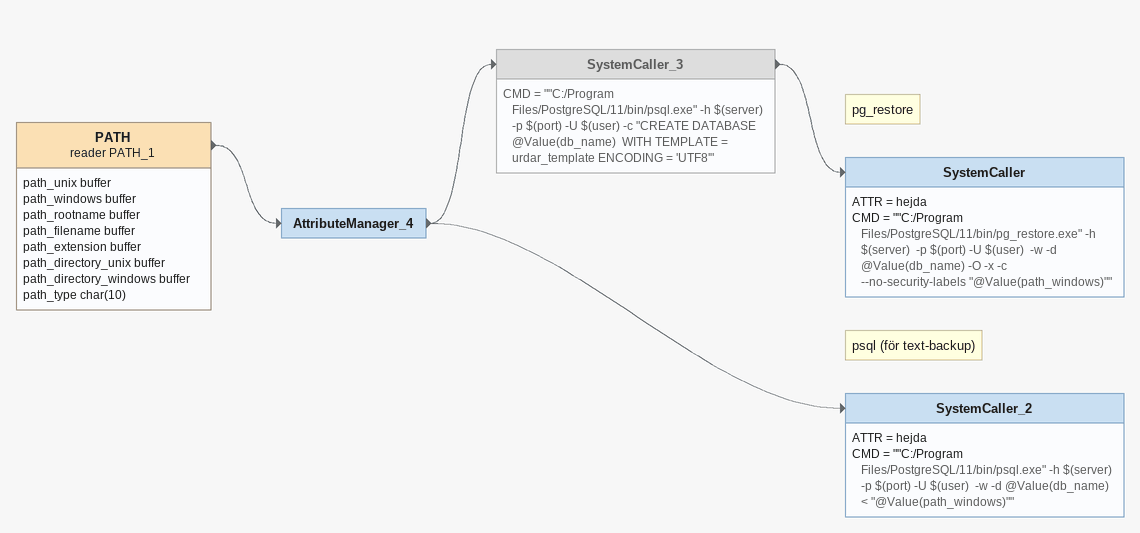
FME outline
PATH (reader PATH_1)
    attributes: path_unix buffer, path_windows buffer, path_rootname buffer, path_filename buffer, path_extension buffer, path_directory_unix buffer, path_directory_windows buffer, path_type char(10)
    -> AttributeManager_4
AttributeManager_4
    -> SystemCaller_3
    -> SystemCaller_2
SystemCaller_3 [off]
    CMD = ""C:/Program Files/PostgreSQL/11/bin/psql.exe" -h $(server)  -p $(port) -U $(user) -c "CREATE DATABASE  @Value(db_name)  WITH TEMPLATE = urdar_template ENCODING = 'UTF8'"
    -> SystemCaller
Note: pg_restore
SystemCaller
    ATTR = hejda
    CMD = ""C:/Program Files/PostgreSQL/11/bin/pg_restore.exe" -h $(server)  -p $(port) -U $(user)  -w -d @Value(db_name) -O -x -c --no-security-labels "@Value(path_windows)""
Note: psql (för text-backup)
SystemCaller_2
    ATTR = hejda
    CMD = ""C:/Program Files/PostgreSQL/11/bin/psql.exe" -h $(server)  -p $(port) -U $(user)  -w -d @Value(db_name) < "@Value(path_windows)""
